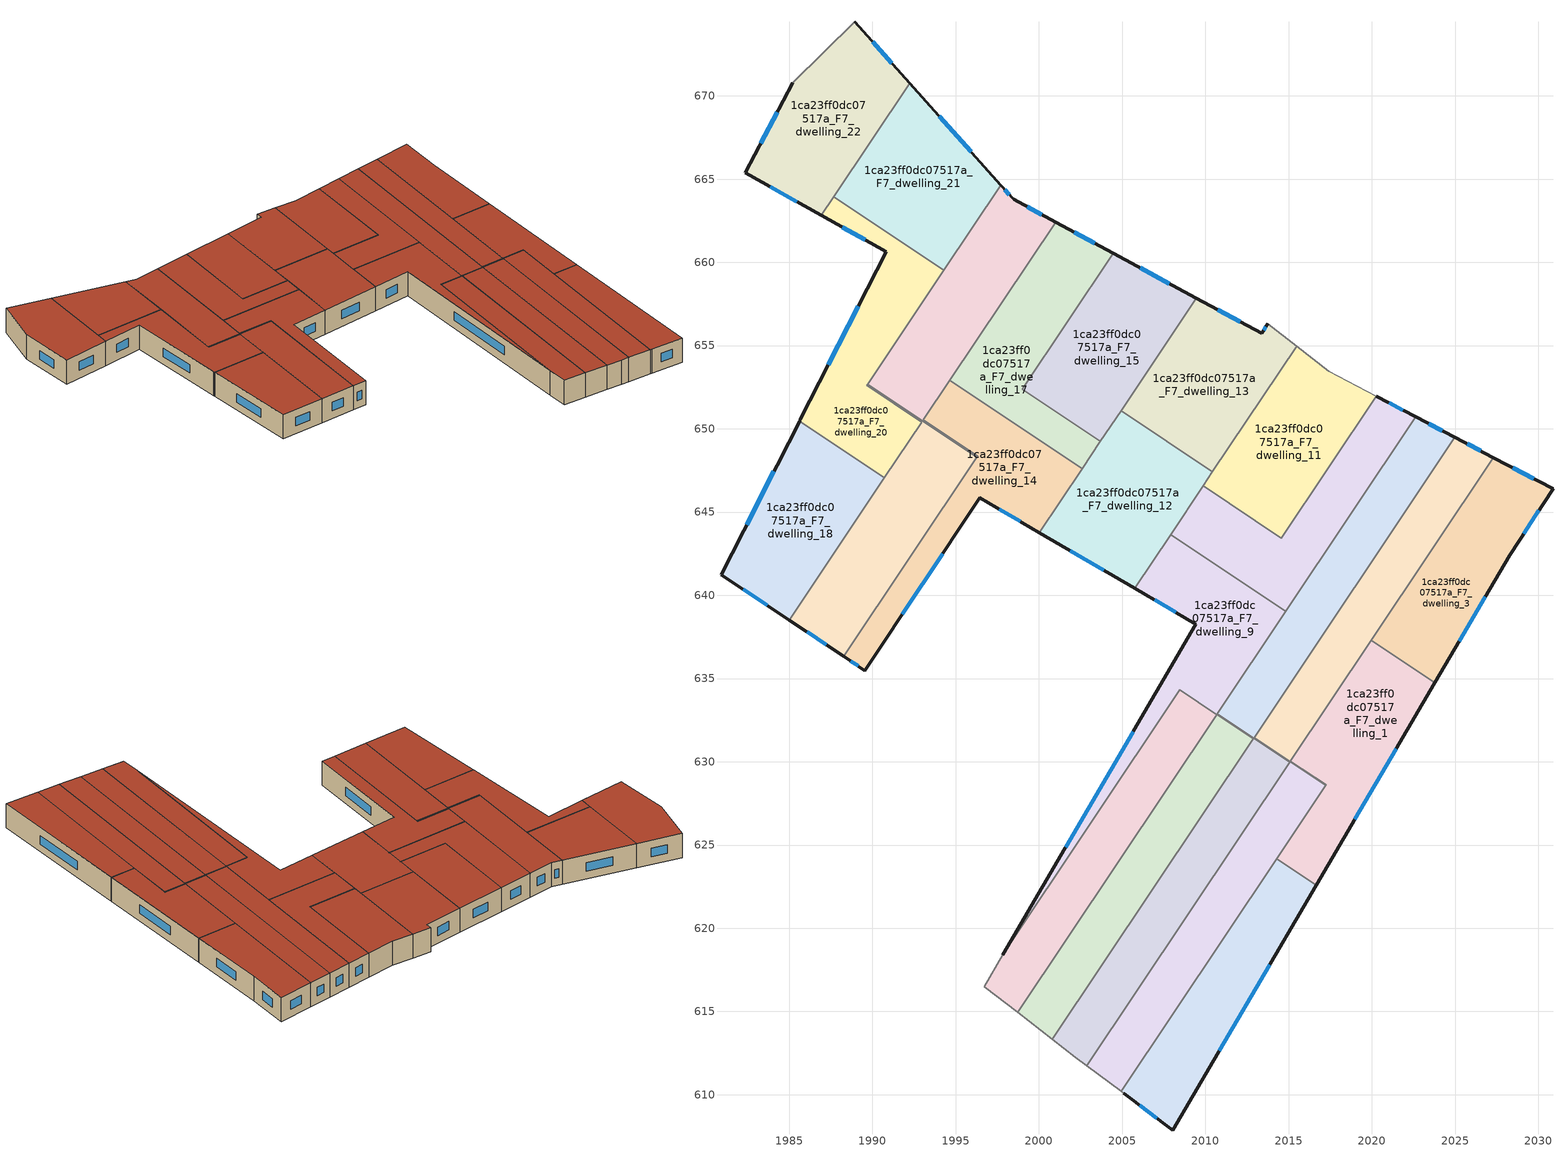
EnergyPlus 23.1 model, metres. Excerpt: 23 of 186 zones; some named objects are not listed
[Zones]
1ca23ff0dc07517a_F7_dwelling_0
 floor to 1ca23ff0dc07517a_F6_dwelling_0 (EU_floor_Construction): 2016.66,622.58 2008.05,607.87 2005.09,610.09 2004.94,610.2 2014.29,624.17 z21
 wall outside (EU_wall_Construction): 2005.09,610.09 2008.05,607.87 2016.66,622.58 z21:24
 wall adiabatic (EU_wall_Construction): 2004.94,610.2 2005.09,610.09 z21:24
 wall to 1ca23ff0dc07517a_F7_dwelling_1 (EU_wall_Construction): 2016.66,622.58 2014.29,624.17 z21:24
 wall to 1ca23ff0dc07517a_F7_dwelling_2 (EU_wall_Construction): 2014.29,624.17 2004.94,610.2 z21:24
 window (EU_Window_Construction): 2010.85,612.65 2013.86,617.79 / 2006.05,609.37 2007.09,608.59 z21.98:23.02
 roof outside (EU_roof_Construction): 2008.05,607.87 2016.66,622.58 2014.29,624.17 2004.94,610.2 2005.09,610.09 z24
1ca23ff0dc07517a_F7_dwelling_1
 floor to 1ca23ff0dc07517a_F6_dwelling_1 (EU_floor_Construction): 2023.79,634.74 2016.66,622.58 2014.29,624.17 2017.25,628.61 2015.11,630.04 2019.96,637.3 z21
 wall outside (EU_wall_Construction): 2016.66,622.58 2023.79,634.74 z21:24
 wall to 1ca23ff0dc07517a_F7_dwelling_5 (EU_wall_Construction): 2019.96,637.3 2015.11,630.04 2017.25,628.61 2017.23,628.58 z21:24
 wall to 1ca23ff0dc07517a_F7_dwelling_3 (EU_wall_Construction): 2023.79,634.74 2019.96,637.3 z21:24
 wall to 1ca23ff0dc07517a_F7_dwelling_2 (EU_wall_Construction): 2017.23,628.58 2014.28,624.17 z21:24
 window (EU_Window_Construction): 2018.98,626.53 2021.47,630.79 z21.98:23.02
 roof outside (EU_roof_Construction): 2016.66,622.58 2023.79,634.74 2019.96,637.3 2015.11,630.04 2017.25,628.61 2014.29,624.17 z24
1ca23ff0dc07517a_F7_dwelling_10
 floor to 1ca23ff0dc07517a_F6_dwelling_10 (EU_floor_Construction): 2022.64,650.72 2014.82,639.03 2007.91,643.65 2009.86,646.57 2014.56,643.42 2020.27,651.96 z21
 wall outside (EU_wall_Construction): 2022.64,650.72 2020.27,651.96 z21:24
 wall to 1ca23ff0dc07517a_F7_dwelling_11 (EU_wall_Construction): 2020.27,651.96 2014.56,643.42 2009.86,646.57 z21:24
 wall to 1ca23ff0dc07517a_F7_dwelling_9 (EU_wall_Construction): 2007.91,643.65 2014.82,639.03 z21:24
 wall to 1ca23ff0dc07517a_F7_dwelling_7 (EU_wall_Construction): 2014.82,639.03 2022.64,650.72 z21:24
 wall to 1ca23ff0dc07517a_F7_dwelling_12 (EU_wall_Construction): 2009.86,646.57 2007.91,643.65 z21:24
 window (EU_Window_Construction): 2021.87,651.12 2021.04,651.56 z21.98:23.02
 roof outside (EU_roof_Construction): 2014.82,639.03 2022.64,650.72 2020.27,651.96 2014.56,643.42 2009.86,646.57 2007.91,643.65 z24
1ca23ff0dc07517a_F7_dwelling_11
 floor to 1ca23ff0dc07517a_F6_dwelling_11 (EU_floor_Construction): 2020.27,651.96 2014.56,643.42 2009.86,646.57 2015.48,654.97 2017.41,653.47 z21
 wall adiabatic (EU_wall_Construction): 2020.27,651.96 2017.41,653.47 2015.48,654.97 z21:24
 wall to 1ca23ff0dc07517a_F7_dwelling_13 (EU_wall_Construction): 2015.48,654.97 2010.43,647.42 z21:24
 wall to 1ca23ff0dc07517a_F7_dwelling_12 (EU_wall_Construction): 2010.43,647.42 2009.86,646.57 z21:24
 roof outside (EU_roof_Construction): 2014.56,643.42 2020.27,651.96 2017.41,653.47 2015.48,654.97 2009.86,646.57 z24
1ca23ff0dc07517a_F7_dwelling_12
 floor to 1ca23ff0dc07517a_F6_dwelling_12 (EU_floor_Construction): 2010.43,647.42 2005.75,640.42 2000.04,643.76 2004.94,651.09 z21
 wall outside (EU_wall_Construction): 2000.04,643.76 2005.75,640.42 z21:24
 wall to 1ca23ff0dc07517a_F7_dwelling_13 (EU_wall_Construction): 2010.43,647.42 2004.94,651.09 z21:24
 wall to 1ca23ff0dc07517a_F7_dwelling_14 (EU_wall_Construction): 2002.6,647.59 2000.04,643.76 z21:24
 wall to 1ca23ff0dc07517a_F7_dwelling_17 (EU_wall_Construction): 2003.7,649.24 2002.6,647.59 z21:24
 wall to 1ca23ff0dc07517a_F7_dwelling_9 (EU_wall_Construction): 2005.75,640.42 2007.91,643.65 z21:24
 wall to 1ca23ff0dc07517a_F7_dwelling_15 (EU_wall_Construction): 2004.94,651.09 2003.7,649.24 z21:24
 window (EU_Window_Construction): 2001.9,642.68 2003.89,641.51 z21.98:23.02
 roof outside (EU_roof_Construction): 2005.75,640.42 2010.43,647.42 2004.94,651.09 2000.04,643.76 z24
1ca23ff0dc07517a_F7_dwelling_13
 floor to 1ca23ff0dc07517a_F6_dwelling_13 (EU_floor_Construction): 2013.74,656.32 2015.48,654.97 2010.43,647.42 2004.94,651.09 2009.46,657.85 2013.38,655.74 z21
 wall outside (EU_wall_Construction): 2013.74,656.32 2013.38,655.74 2009.46,657.85 z21:24
 wall adiabatic (EU_wall_Construction): 2015.48,654.97 2013.74,656.32 z21:24
 wall to 1ca23ff0dc07517a_F7_dwelling_15 (EU_wall_Construction): 2009.46,657.85 2004.94,651.09 z21:24
 window (EU_Window_Construction): 2012.1,656.42 2010.73,657.16 / 2013.62,656.13 2013.5,655.93 z21.98:23.02
 roof outside (EU_roof_Construction): 2010.43,647.42 2015.48,654.97 2013.74,656.32 2013.38,655.74 2009.46,657.85 2004.94,651.09 z24
1ca23ff0dc07517a_F7_dwelling_14
 floor to 1ca23ff0dc07517a_F6_dwelling_14 (EU_floor_Construction): 2002.6,647.59 2000.04,643.76 1996.45,645.86 1989.56,635.48 1988.28,636.33 1996.32,648.36 1993.06,650.54 1994.64,652.91 z21
 wall outside (EU_wall_Construction): 1988.28,636.33 1989.56,635.48 1996.45,645.86 2000.04,643.76 z21:24
 wall to 1ca23ff0dc07517a_F7_dwelling_19 (EU_wall_Construction): 1994.64,652.91 1993.06,650.54 1996.32,648.36 1996.28,648.29 z21:24
 wall to 1ca23ff0dc07517a_F7_dwelling_17 (EU_wall_Construction): 2002.6,647.59 1994.64,652.91 z21:24
 wall to 1ca23ff0dc07517a_F7_dwelling_16 (EU_wall_Construction): 1996.28,648.29 1988.28,636.33 z21:24
 window (EU_Window_Construction): 1991.8,638.85 1994.21,642.48 / 1988.7,636.05 1989.14,635.75 / 1997.62,645.18 1998.87,644.44 z21.98:23.02
 roof outside (EU_roof_Construction): 2000.04,643.76 2002.6,647.59 1994.64,652.91 1993.06,650.54 1996.32,648.36 1988.28,636.33 1989.56,635.48 1996.45,645.86 z24
1ca23ff0dc07517a_F7_dwelling_15
 floor to 1ca23ff0dc07517a_F6_dwelling_15 (EU_floor_Construction): 2009.46,657.85 2003.7,649.24 1999.01,652.37 2004.47,660.54 z21
 wall outside (EU_wall_Construction): 2009.46,657.85 2004.47,660.54 z21:24
 wall to 1ca23ff0dc07517a_F7_dwelling_17 (EU_wall_Construction): 2004.47,660.54 1999.01,652.37 2003.7,649.24 z21:24
 window (EU_Window_Construction): 2007.84,658.73 2006.1,659.67 z21.98:23.02
 roof outside (EU_roof_Construction): 2003.7,649.24 2009.46,657.85 2004.47,660.54 1999.01,652.37 z24
1ca23ff0dc07517a_F7_dwelling_16
 floor to 1ca23ff0dc07517a_F6_dwelling_16 (EU_floor_Construction): 1992.97,650.41 1989.66,652.62 1989.71,652.68 1996.28,648.29 1988.28,636.33 1985.01,638.51 z21
 wall outside (EU_wall_Construction): 1985.01,638.51 1988.28,636.33 z21:24
 wall to 1ca23ff0dc07517a_F7_dwelling_20 (EU_wall_Construction): 1989.71,652.68 1989.66,652.62 1992.97,650.41 1990.72,647.05 z21:24
 wall to 1ca23ff0dc07517a_F7_dwelling_19 (EU_wall_Construction): 1996.28,648.29 1989.71,652.68 z21:24
 wall to 1ca23ff0dc07517a_F7_dwelling_18 (EU_wall_Construction): 1990.72,647.05 1985.01,638.51 z21:24
 window (EU_Window_Construction): 1986.07,637.8 1987.22,637.04 z21.98:23.02
 roof outside (EU_roof_Construction): 1988.28,636.33 1996.28,648.29 1989.71,652.68 1989.66,652.62 1992.97,650.41 1985.01,638.51 z24
1ca23ff0dc07517a_F7_dwelling_17
 floor to 1ca23ff0dc07517a_F6_dwelling_17 (EU_floor_Construction): 2004.47,660.54 1999.01,652.37 2003.7,649.24 2002.6,647.59 1994.64,652.91 2001,662.42 z21
 wall outside (EU_wall_Construction): 2004.47,660.54 2001,662.42 z21:24
 wall to 1ca23ff0dc07517a_F7_dwelling_19 (EU_wall_Construction): 2001,662.42 1994.64,652.91 z21:24
 window (EU_Window_Construction): 2003.34,661.15 2002.13,661.81 z21.98:23.02
 roof outside (EU_roof_Construction): 2003.7,649.24 1999.01,652.37 2004.47,660.54 2001,662.42 1994.64,652.91 2002.6,647.59 z24
1ca23ff0dc07517a_F7_dwelling_18
 floor to 1ca23ff0dc07517a_F6_dwelling_18 (EU_floor_Construction): 1990.72,647.05 1985.01,638.51 1980.91,641.24 1985.62,650.46 z21
 wall outside (EU_wall_Construction): 1985.62,650.46 1980.91,641.24 1985.01,638.51 z21:24
 wall to 1ca23ff0dc07517a_F7_dwelling_20 (EU_wall_Construction): 1990.72,647.05 1985.62,650.46 z21:24
 window (EU_Window_Construction): 1984.09,647.46 1982.44,644.24 / 1982.24,640.35 1983.67,639.39 z21.98:23.02
 roof outside (EU_roof_Construction): 1985.01,638.51 1990.72,647.05 1985.62,650.46 1980.91,641.24 z24
1ca23ff0dc07517a_F7_dwelling_19
 floor to 1ca23ff0dc07517a_F6_dwelling_19 (EU_floor_Construction): 2001,662.42 1993.06,650.54 1996.32,648.36 1996.28,648.29 1989.71,652.68 1997.71,664.64 1998.48,663.78 z21
 wall outside (EU_wall_Construction): 2001,662.42 1998.48,663.78 1997.71,664.64 z21:24
 wall to 1ca23ff0dc07517a_F7_dwelling_20 (EU_wall_Construction): 1994.29,659.53 1989.71,652.68 z21:24
 wall to 1ca23ff0dc07517a_F7_dwelling_21 (EU_wall_Construction): 1997.71,664.64 1994.29,659.53 z21:24
 window (EU_Window_Construction): 1998.23,664.06 1997.96,664.36 / 2000.18,662.86 1999.3,663.34 z21.98:23.02
 roof outside (EU_roof_Construction): 1996.32,648.36 1993.06,650.54 2001,662.42 1998.48,663.78 1997.71,664.64 1989.71,652.68 1996.28,648.29 z24
1ca23ff0dc07517a_F7_dwelling_2
 floor to 1ca23ff0dc07517a_F6_dwelling_2 (EU_floor_Construction): 2015.07,629.99 2012.91,631.43 2012.93,631.46 2017.23,628.58 2004.94,610.2 2002.87,611.75 z21
 wall to 1ca23ff0dc07517a_F7_dwelling_7 (EU_wall_Construction): 2012.93,631.46 2012.91,631.43 2015.07,629.99 2015.06,629.97 z21:24
 wall to 1ca23ff0dc07517a_F7_dwelling_5 (EU_wall_Construction): 2017.23,628.58 2012.93,631.46 z21:24
 wall adiabatic (EU_wall_Construction): 2002.87,611.75 2004.94,610.2 z21:24
 wall to 1ca23ff0dc07517a_F7_dwelling_4 (EU_wall_Construction): 2015.06,629.97 2002.87,611.75 z21:24
 roof outside (EU_roof_Construction): 2004.94,610.2 2017.23,628.58 2012.93,631.46 2012.91,631.43 2015.07,629.99 2002.87,611.75 z24
1ca23ff0dc07517a_F7_dwelling_20
 floor to 1ca23ff0dc07517a_F6_dwelling_20 (EU_floor_Construction): 1994.29,659.53 1989.66,652.62 1992.97,650.41 1990.72,647.05 1985.62,650.46 1985.67,650.57 1990.82,660.64 1986.94,662.82 1987.69,663.95 z21
 wall outside (EU_wall_Construction): 1986.94,662.82 1990.82,660.64 1985.67,650.57 1985.62,650.46 z21:24
 wall to 1ca23ff0dc07517a_F7_dwelling_21 (EU_wall_Construction): 1994.29,659.53 1987.69,663.95 z21:24
 wall to 1ca23ff0dc07517a_F7_dwelling_22 (EU_wall_Construction): 1987.69,663.95 1986.94,662.82 z21:24
 window (EU_Window_Construction): 1989.15,657.36 1987.35,653.84 / 1988.2,662.11 1989.56,661.35 z21.98:23.02
 roof outside (EU_roof_Construction): 1990.72,647.05 1992.97,650.41 1989.66,652.62 1994.29,659.53 1987.69,663.95 1986.94,662.82 1990.82,660.64 1985.67,650.57 1985.62,650.46 z24
1ca23ff0dc07517a_F7_dwelling_21
 floor to 1ca23ff0dc07517a_F6_dwelling_21 (EU_floor_Construction): 1992.24,670.75 1997.71,664.64 1994.29,659.53 1987.69,663.95 z21
 wall outside (EU_wall_Construction): 1997.71,664.64 1992.24,670.75 z21:24
 wall to 1ca23ff0dc07517a_F7_dwelling_22 (EU_wall_Construction): 1992.24,670.75 1987.69,663.95 z21:24
 window (EU_Window_Construction): 1995.93,666.63 1994.02,668.77 z21.98:23.02
 roof outside (EU_roof_Construction): 1994.29,659.53 1997.71,664.64 1992.24,670.75 1987.69,663.95 z24
1ca23ff0dc07517a_F7_dwelling_22
 floor to 1ca23ff0dc07517a_F6_dwelling_22 (EU_floor_Construction): 1988.94,674.45 1992.24,670.75 1986.94,662.82 1982.36,665.39 1985.21,670.79 z21
 wall outside (EU_wall_Construction): 1992.24,670.75 1988.94,674.45 / 1985.21,670.79 1982.36,665.39 1986.94,662.82 z21:24
 wall adiabatic (EU_wall_Construction): 1988.94,674.45 1985.21,670.79 z21:24
 window (EU_Window_Construction): 1991.17,671.96 1990.01,673.25 / 1983.85,664.55 1985.45,663.66 / 1984.29,669.03 1983.29,667.14 z21.98:23.02
 roof outside (EU_roof_Construction): 1986.94,662.82 1992.24,670.75 1988.94,674.45 1985.21,670.79 1982.36,665.39 z24
1ca23ff0dc07517a_F7_dwelling_3
 floor to 1ca23ff0dc07517a_F6_dwelling_3 (EU_floor_Construction): 2030.88,646.4 2028.28,642.41 2023.79,634.74 2019.96,637.3 2027.3,648.28 z21
 wall outside (EU_wall_Construction): 2023.79,634.74 2028.28,642.41 2030.88,646.4 2027.3,648.28 z21:24
 wall to 1ca23ff0dc07517a_F7_dwelling_5 (EU_wall_Construction): 2027.3,648.28 2019.96,637.3 z21:24
 window (EU_Window_Construction): 2029.13,643.7 2030.04,645.1 / 2025.25,637.23 2026.82,639.91 / 2029.72,647.01 2028.47,647.66 z21.98:23.02
 roof outside (EU_roof_Construction): 2023.79,634.74 2028.28,642.41 2030.88,646.4 2027.3,648.28 2019.96,637.3 z24
1ca23ff0dc07517a_F7_dwelling_4
 floor to 1ca23ff0dc07517a_F6_dwelling_4 (EU_floor_Construction): 2012.88,631.39 2010.69,632.85 2010.71,632.87 2015.06,629.96 2002.87,611.75 2002.19,612.26 2000.8,613.33 z21
 wall adiabatic (EU_wall_Construction): 2000.8,613.33 2002.19,612.26 2002.87,611.75 z21:24
 wall to 1ca23ff0dc07517a_F7_dwelling_6 (EU_wall_Construction): 2010.69,632.85 2012.88,631.39 2000.8,613.33 z21:24
 wall to 1ca23ff0dc07517a_F7_dwelling_7 (EU_wall_Construction): 2015.06,629.96 2010.71,632.87 z21:24
 wall to 1ca23ff0dc07517a_F7_dwelling_9 (EU_wall_Construction): 2010.71,632.87 2010.69,632.85 z21:24
 roof outside (EU_roof_Construction): 2002.87,611.75 2015.06,629.96 2010.71,632.87 2010.69,632.85 2012.88,631.39 2000.8,613.33 2002.19,612.26 z24
1ca23ff0dc07517a_F7_dwelling_5
 floor to 1ca23ff0dc07517a_F6_dwelling_5 (EU_floor_Construction): 2027.3,648.28 2015.11,630.04 2017.25,628.61 2017.23,628.58 2012.93,631.46 2024.99,649.49 z21
 wall outside (EU_wall_Construction): 2027.3,648.28 2024.99,649.49 z21:24
 wall to 1ca23ff0dc07517a_F7_dwelling_7 (EU_wall_Construction): 2024.99,649.49 2012.93,631.46 z21:24
 window (EU_Window_Construction): 2026.55,648.67 2025.74,649.09 z21.98:23.02
 roof outside (EU_roof_Construction): 2017.25,628.61 2015.11,630.04 2027.3,648.28 2024.99,649.49 2012.93,631.46 2017.23,628.58 z24
1ca23ff0dc07517a_F7_dwelling_6
 floor to 1ca23ff0dc07517a_F6_dwelling_6 (EU_floor_Construction): 2012.88,631.39 2000.8,613.33 1998.72,614.95 2010.69,632.85 z21
 wall adiabatic (EU_wall_Construction): 1998.72,614.95 2000.8,613.33 z21:24
 wall to 1ca23ff0dc07517a_F7_dwelling_8 (EU_wall_Construction): 2010.68,632.83 1998.72,614.95 z21:24
 wall to 1ca23ff0dc07517a_F7_dwelling_9 (EU_wall_Construction): 2010.69,632.85 2010.68,632.83 z21:24
 roof outside (EU_roof_Construction): 2000.8,613.33 2012.88,631.39 2010.69,632.85 1998.72,614.95 z24
1ca23ff0dc07517a_F7_dwelling_7
 floor to 1ca23ff0dc07517a_F6_dwelling_7 (EU_floor_Construction): 2024.99,649.49 2012.91,631.43 2015.07,629.99 2015.06,629.96 2010.71,632.87 2022.64,650.72 z21
 wall outside (EU_wall_Construction): 2024.99,649.49 2022.64,650.72 z21:24
 wall to 1ca23ff0dc07517a_F7_dwelling_9 (EU_wall_Construction): 2014.82,639.03 2010.71,632.87 z21:24
 window (EU_Window_Construction): 2024.22,649.89 2023.41,650.32 z21.98:23.02
 roof outside (EU_roof_Construction): 2015.07,629.99 2012.91,631.43 2024.99,649.49 2022.64,650.72 2010.71,632.87 2015.06,629.96 z24
1ca23ff0dc07517a_F7_dwelling_8
 floor to 1ca23ff0dc07517a_F6_dwelling_8 (EU_floor_Construction): 2010.68,632.83 1998.72,614.95 1996.71,616.5 1997.83,618.4 2008.47,634.32 z21
 wall adiabatic (EU_wall_Construction): 1997.83,618.4 1996.71,616.5 1998.72,614.95 z21:24
 wall to 1ca23ff0dc07517a_F7_dwelling_9 (EU_wall_Construction): 2010.68,632.83 2008.47,634.32 1997.83,618.4 z21:24
 roof outside (EU_roof_Construction): 1998.72,614.95 2010.68,632.83 2008.47,634.32 1997.83,618.4 1996.71,616.5 z24
1ca23ff0dc07517a_F7_dwelling_9
 floor to 1ca23ff0dc07517a_F6_dwelling_9 (EU_floor_Construction): 2014.82,639.03 2010.68,632.83 2008.47,634.32 1997.83,618.4 2009.44,638.27 2005.75,640.42 2007.91,643.65 z21
 wall outside (EU_wall_Construction): 2005.75,640.42 2009.44,638.27 1997.83,618.4 z21:24
 window (EU_Window_Construction): 2005.66,631.81 2001.6,624.86 / 2006.95,639.72 2008.24,638.97 z21.98:23.02
 roof outside (EU_roof_Construction): 2010.68,632.83 2014.82,639.03 2007.91,643.65 2005.75,640.42 2009.44,638.27 1997.83,618.4 2008.47,634.32 z24
[Building]
EU S2 Campaign: North Axis=0; Terrain=City; Solar Distribution=FullExterior
[Site:Location]
Bologna: Latitude=44.5; Longitude=11.25; Time Zone=1; Elevation=37
[SizingPeriod:WeatherFileDays]
AnnualSizingPeriod: Begin Month=1; Begin Day of Month=1; End Month=12; End Day of Month=31; Day of Week for Start Day=Monday; Use Weather File Daylight Saving Period=No; Use Weather File Rain and Snow Indicators=No
[MATERIAL]
EU_InternalMass_Material: Roughness=MediumRough; Thickness=0.1; Conductivity=1; Density=1800; Specific Heat=900; Thermal Absorptance=0.9; Solar Absorptance=0.7; Visible Absorptance=0.7
[MATERIAL:NOMASS] Roughness=MediumRough; Thermal Absorptance=0.9; Solar Absorptance=0.7; Visible Absorptance=0.7
Name | Thermal Resistance
EU_wall_NoMass | 0.905828
EU_roof_NoMass | 0.37593
EU_floor_NoMass | 0.67114
[WINDOWMATERIAL:SIMPLEGLAZINGSYSTEM]
EU_Window_SimpleGlazing: UFactor=4.52486; Solar Heat Gain Coefficient=0.85; Visible Transmittance=0.85
[CONSTRUCTION]
EU_wall_Construction: EU_wall_NoMass
EU_roof_Construction: EU_roof_NoMass
EU_floor_Construction: EU_floor_NoMass
EU_Window_Construction: EU_Window_SimpleGlazing
EU_InternalMass_Construction: EU_InternalMass_Material
[ZONE] Type=1; Multiplier=1; Ceiling Height=autocalculate; Floor Area=autocalculate; Part of Total Floor Area=Yes
Name | Volume
1ca23ff0dc07517a_F7_dwelling_0 | 170.711
1ca23ff0dc07517a_F7_dwelling_1 | 170.751
1ca23ff0dc07517a_F7_dwelling_10 | 170.74
1ca23ff0dc07517a_F7_dwelling_11 | 170.736
1ca23ff0dc07517a_F7_dwelling_12 | 170.738
1ca23ff0dc07517a_F7_dwelling_13 | 170.731
1ca23ff0dc07517a_F7_dwelling_14; 1ca23ff0dc07517a_F7_dwelling_4 | 170.739
1ca23ff0dc07517a_F7_dwelling_15; 1ca23ff0dc07517a_F7_dwelling_17 | 170.725
1ca23ff0dc07517a_F7_dwelling_16 | 170.727
1ca23ff0dc07517a_F7_dwelling_18 | 170.722
1ca23ff0dc07517a_F7_dwelling_19 | 170.73
1ca23ff0dc07517a_F7_dwelling_2 | 170.746
1ca23ff0dc07517a_F7_dwelling_20 | 170.728
1ca23ff0dc07517a_F7_dwelling_21 | 170.745
1ca23ff0dc07517a_F7_dwelling_22 | 170.733
1ca23ff0dc07517a_F7_dwelling_3 | 170.75
1ca23ff0dc07517a_F7_dwelling_5 | 170.724
1ca23ff0dc07517a_F7_dwelling_6 | 170.71
1ca23ff0dc07517a_F7_dwelling_7 | 170.704
1ca23ff0dc07517a_F7_dwelling_8 | 170.747
1ca23ff0dc07517a_F7_dwelling_9 | 170.758
[INTERNALMASS] Construction=EU_InternalMass_Construction
Name | Zone or ZoneList | Surface Area
1ca23ff0dc07517a_F7_dwelling_0_EU_InternalMass | 1ca23ff0dc07517a_F7_dwelling_0 | 56.9029
1ca23ff0dc07517a_F7_dwelling_1_EU_InternalMass | 1ca23ff0dc07517a_F7_dwelling_1 | 56.9168
1ca23ff0dc07517a_F7_dwelling_2_EU_InternalMass | 1ca23ff0dc07517a_F7_dwelling_2 | 56.9149
1ca23ff0dc07517a_F7_dwelling_3_EU_InternalMass | 1ca23ff0dc07517a_F7_dwelling_3 | 56.9162
1ca23ff0dc07517a_F7_dwelling_4_EU_InternalMass | 1ca23ff0dc07517a_F7_dwelling_4 | 56.9127
1ca23ff0dc07517a_F7_dwelling_5_EU_InternalMass | 1ca23ff0dc07517a_F7_dwelling_5 | 56.9082
1ca23ff0dc07517a_F7_dwelling_6_EU_InternalMass | 1ca23ff0dc07517a_F7_dwelling_6 | 56.9037
1ca23ff0dc07517a_F7_dwelling_7_EU_InternalMass | 1ca23ff0dc07517a_F7_dwelling_7 | 56.9021
1ca23ff0dc07517a_F7_dwelling_8_EU_InternalMass | 1ca23ff0dc07517a_F7_dwelling_8 | 56.9167
1ca23ff0dc07517a_F7_dwelling_9_EU_InternalMass | 1ca23ff0dc07517a_F7_dwelling_9 | 56.9181
1ca23ff0dc07517a_F7_dwelling_10_EU_InternalMass | 1ca23ff0dc07517a_F7_dwelling_10 | 56.9136
1ca23ff0dc07517a_F7_dwelling_11_EU_InternalMass | 1ca23ff0dc07517a_F7_dwelling_11 | 56.9126
1ca23ff0dc07517a_F7_dwelling_12_EU_InternalMass | 1ca23ff0dc07517a_F7_dwelling_12 | 56.9109
1ca23ff0dc07517a_F7_dwelling_13_EU_InternalMass | 1ca23ff0dc07517a_F7_dwelling_13 | 56.91
1ca23ff0dc07517a_F7_dwelling_14_EU_InternalMass | 1ca23ff0dc07517a_F7_dwelling_14 | 56.9136
1ca23ff0dc07517a_F7_dwelling_15_EU_InternalMass | 1ca23ff0dc07517a_F7_dwelling_15 | 56.9107
1ca23ff0dc07517a_F7_dwelling_16_EU_InternalMass | 1ca23ff0dc07517a_F7_dwelling_16 | 56.9086
1ca23ff0dc07517a_F7_dwelling_17_EU_InternalMass | 1ca23ff0dc07517a_F7_dwelling_17 | 56.9085
1ca23ff0dc07517a_F7_dwelling_18_EU_InternalMass | 1ca23ff0dc07517a_F7_dwelling_18 | 56.907
1ca23ff0dc07517a_F7_dwelling_19_EU_InternalMass | 1ca23ff0dc07517a_F7_dwelling_19 | 56.911
1ca23ff0dc07517a_F7_dwelling_20_EU_InternalMass | 1ca23ff0dc07517a_F7_dwelling_20 | 56.91
1ca23ff0dc07517a_F7_dwelling_21_EU_InternalMass | 1ca23ff0dc07517a_F7_dwelling_21 | 56.9156
1ca23ff0dc07517a_F7_dwelling_22_EU_InternalMass | 1ca23ff0dc07517a_F7_dwelling_22 | 56.9108
[OTHEREQUIPMENT] Fuel Type=Electricity; Design Level Calculation Method=Watts/Area; Power per Zone Floor Area=1; Fraction Latent=0; Fraction Radiant=0; Fraction Lost=0; Carbon Dioxide Generation Rate=0; EndUse Subcategory=EU_Step8_InternalGains
Name | Zone or ZoneList or Space or SpaceList | Schedule
EU_Step8_InternalGain_1ca23ff0dc07517a_F7_dwelling_0_f000 | 1ca23ff0dc07517a_F7_dwelling_0 | EU_Step8_GainSchedule_1ca23ff0dc07517a_F7_dwelling_0_f000
EU_Step8_InternalGain_1ca23ff0dc07517a_F7_dwelling_1_f000 | 1ca23ff0dc07517a_F7_dwelling_1 | EU_Step8_GainSchedule_1ca23ff0dc07517a_F7_dwelling_1_f000
EU_Step8_InternalGain_1ca23ff0dc07517a_F7_dwelling_2_f000 | 1ca23ff0dc07517a_F7_dwelling_2 | EU_Step8_GainSchedule_1ca23ff0dc07517a_F7_dwelling_2_f000
EU_Step8_InternalGain_1ca23ff0dc07517a_F7_dwelling_3_f000 | 1ca23ff0dc07517a_F7_dwelling_3 | EU_Step8_GainSchedule_1ca23ff0dc07517a_F7_dwelling_3_f000
EU_Step8_InternalGain_1ca23ff0dc07517a_F7_dwelling_4_f000 | 1ca23ff0dc07517a_F7_dwelling_4 | EU_Step8_GainSchedule_1ca23ff0dc07517a_F7_dwelling_4_f000
EU_Step8_InternalGain_1ca23ff0dc07517a_F7_dwelling_5_f000 | 1ca23ff0dc07517a_F7_dwelling_5 | EU_Step8_GainSchedule_1ca23ff0dc07517a_F7_dwelling_5_f000
EU_Step8_InternalGain_1ca23ff0dc07517a_F7_dwelling_6_f000 | 1ca23ff0dc07517a_F7_dwelling_6 | EU_Step8_GainSchedule_1ca23ff0dc07517a_F7_dwelling_6_f000
EU_Step8_InternalGain_1ca23ff0dc07517a_F7_dwelling_7_f000 | 1ca23ff0dc07517a_F7_dwelling_7 | EU_Step8_GainSchedule_1ca23ff0dc07517a_F7_dwelling_7_f000
EU_Step8_InternalGain_1ca23ff0dc07517a_F7_dwelling_8_f000 | 1ca23ff0dc07517a_F7_dwelling_8 | EU_Step8_GainSchedule_1ca23ff0dc07517a_F7_dwelling_8_f000
EU_Step8_InternalGain_1ca23ff0dc07517a_F7_dwelling_9_f000 | 1ca23ff0dc07517a_F7_dwelling_9 | EU_Step8_GainSchedule_1ca23ff0dc07517a_F7_dwelling_9_f000
EU_Step8_InternalGain_1ca23ff0dc07517a_F7_dwelling_10_f000 | 1ca23ff0dc07517a_F7_dwelling_10 | EU_Step8_GainSchedule_1ca23ff0dc07517a_F7_dwelling_10_f000
EU_Step8_InternalGain_1ca23ff0dc07517a_F7_dwelling_11_f000 | 1ca23ff0dc07517a_F7_dwelling_11 | EU_Step8_GainSchedule_1ca23ff0dc07517a_F7_dwelling_11_f000
EU_Step8_InternalGain_1ca23ff0dc07517a_F7_dwelling_12_f000 | 1ca23ff0dc07517a_F7_dwelling_12 | EU_Step8_GainSchedule_1ca23ff0dc07517a_F7_dwelling_12_f000
EU_Step8_InternalGain_1ca23ff0dc07517a_F7_dwelling_13_f000 | 1ca23ff0dc07517a_F7_dwelling_13 | EU_Step8_GainSchedule_1ca23ff0dc07517a_F7_dwelling_13_f000
EU_Step8_InternalGain_1ca23ff0dc07517a_F7_dwelling_14_f000 | 1ca23ff0dc07517a_F7_dwelling_14 | EU_Step8_GainSchedule_1ca23ff0dc07517a_F7_dwelling_14_f000
EU_Step8_InternalGain_1ca23ff0dc07517a_F7_dwelling_15_f000 | 1ca23ff0dc07517a_F7_dwelling_15 | EU_Step8_GainSchedule_1ca23ff0dc07517a_F7_dwelling_15_f000
EU_Step8_InternalGain_1ca23ff0dc07517a_F7_dwelling_16_f000 | 1ca23ff0dc07517a_F7_dwelling_16 | EU_Step8_GainSchedule_1ca23ff0dc07517a_F7_dwelling_16_f000
EU_Step8_InternalGain_1ca23ff0dc07517a_F7_dwelling_17_f000 | 1ca23ff0dc07517a_F7_dwelling_17 | EU_Step8_GainSchedule_1ca23ff0dc07517a_F7_dwelling_17_f000
EU_Step8_InternalGain_1ca23ff0dc07517a_F7_dwelling_18_f000 | 1ca23ff0dc07517a_F7_dwelling_18 | EU_Step8_GainSchedule_1ca23ff0dc07517a_F7_dwelling_18_f000
EU_Step8_InternalGain_1ca23ff0dc07517a_F7_dwelling_19_f000 | 1ca23ff0dc07517a_F7_dwelling_19 | EU_Step8_GainSchedule_1ca23ff0dc07517a_F7_dwelling_19_f000
EU_Step8_InternalGain_1ca23ff0dc07517a_F7_dwelling_20_f000 | 1ca23ff0dc07517a_F7_dwelling_20 | EU_Step8_GainSchedule_1ca23ff0dc07517a_F7_dwelling_20_f000
EU_Step8_InternalGain_1ca23ff0dc07517a_F7_dwelling_21_f000 | 1ca23ff0dc07517a_F7_dwelling_21 | EU_Step8_GainSchedule_1ca23ff0dc07517a_F7_dwelling_21_f000
EU_Step8_InternalGain_1ca23ff0dc07517a_F7_dwelling_22_f000 | 1ca23ff0dc07517a_F7_dwelling_22 | EU_Step8_GainSchedule_1ca23ff0dc07517a_F7_dwelling_22_f000
[ZONEVENTILATION:DESIGNFLOWRATE] Schedule=EU_AlwaysOn; Design Flow Rate Calculation Method=AirChanges/Hour; Air Changes per Hour=0.73129; Ventilation Type=Natural; Fan Pressure Rise=0; Fan Total Efficiency=1; Constant Term Coefficient=1; Temperature Term Coefficient=0; Velocity Term Coefficient=0; Velocity Squared Term Coefficient=0; Minimum Indoor Temperature=-100; Maximum Indoor Temperature=100; Delta Temperature=-100; Minimum Outdoor Temperature=-100; Maximum Outdoor Temperature=100; Maximum Wind Speed=40
Name | Zone or ZoneList or Space or SpaceList
EU_ConstantAir_1ca23ff0dc07517a_F7_dwelling_0 | 1ca23ff0dc07517a_F7_dwelling_0
EU_ConstantAir_1ca23ff0dc07517a_F7_dwelling_1 | 1ca23ff0dc07517a_F7_dwelling_1
EU_ConstantAir_1ca23ff0dc07517a_F7_dwelling_2 | 1ca23ff0dc07517a_F7_dwelling_2
EU_ConstantAir_1ca23ff0dc07517a_F7_dwelling_3 | 1ca23ff0dc07517a_F7_dwelling_3
EU_ConstantAir_1ca23ff0dc07517a_F7_dwelling_4 | 1ca23ff0dc07517a_F7_dwelling_4
EU_ConstantAir_1ca23ff0dc07517a_F7_dwelling_5 | 1ca23ff0dc07517a_F7_dwelling_5
EU_ConstantAir_1ca23ff0dc07517a_F7_dwelling_6 | 1ca23ff0dc07517a_F7_dwelling_6
EU_ConstantAir_1ca23ff0dc07517a_F7_dwelling_7 | 1ca23ff0dc07517a_F7_dwelling_7
EU_ConstantAir_1ca23ff0dc07517a_F7_dwelling_8 | 1ca23ff0dc07517a_F7_dwelling_8
EU_ConstantAir_1ca23ff0dc07517a_F7_dwelling_9 | 1ca23ff0dc07517a_F7_dwelling_9
EU_ConstantAir_1ca23ff0dc07517a_F7_dwelling_10 | 1ca23ff0dc07517a_F7_dwelling_10
EU_ConstantAir_1ca23ff0dc07517a_F7_dwelling_11 | 1ca23ff0dc07517a_F7_dwelling_11
EU_ConstantAir_1ca23ff0dc07517a_F7_dwelling_12 | 1ca23ff0dc07517a_F7_dwelling_12
EU_ConstantAir_1ca23ff0dc07517a_F7_dwelling_13 | 1ca23ff0dc07517a_F7_dwelling_13
EU_ConstantAir_1ca23ff0dc07517a_F7_dwelling_14 | 1ca23ff0dc07517a_F7_dwelling_14
EU_ConstantAir_1ca23ff0dc07517a_F7_dwelling_15 | 1ca23ff0dc07517a_F7_dwelling_15
EU_ConstantAir_1ca23ff0dc07517a_F7_dwelling_16 | 1ca23ff0dc07517a_F7_dwelling_16
EU_ConstantAir_1ca23ff0dc07517a_F7_dwelling_17 | 1ca23ff0dc07517a_F7_dwelling_17
EU_ConstantAir_1ca23ff0dc07517a_F7_dwelling_18 | 1ca23ff0dc07517a_F7_dwelling_18
EU_ConstantAir_1ca23ff0dc07517a_F7_dwelling_19 | 1ca23ff0dc07517a_F7_dwelling_19
EU_ConstantAir_1ca23ff0dc07517a_F7_dwelling_20 | 1ca23ff0dc07517a_F7_dwelling_20
EU_ConstantAir_1ca23ff0dc07517a_F7_dwelling_21 | 1ca23ff0dc07517a_F7_dwelling_21
EU_ConstantAir_1ca23ff0dc07517a_F7_dwelling_22 | 1ca23ff0dc07517a_F7_dwelling_22
[HVACTEMPLATE:ZONE:IDEALLOADSAIRSYSTEM] System Availability Schedule=EU_AlwaysOn; Maximum Heating Supply Air Temperature=50; Minimum Cooling Supply Air Temperature=13; Maximum Heating Supply Air Humidity Ratio=0.0156; Minimum Cooling Supply Air Humidity Ratio=0.0077; Heating Limit=NoLimit; Cooling Limit=NoLimit; Heating Availability Schedule=EU_AlwaysOn; Cooling Availability Schedule=EU_CoolingOff; Dehumidification Control Type=ConstantSensibleHeatRatio; Cooling Sensible Heat Ratio=0.7; Dehumidification Setpoint=60; Humidification Control Type=None; Humidification Setpoint=30; Outdoor Air Method=None; Outdoor Air Flow Rate per Person=0.00944; Outdoor Air Flow Rate per Zone Floor Area=0; Outdoor Air Flow Rate per Zone=0; Demand Controlled Ventilation Type=None; Outdoor Air Economizer Type=NoEconomizer; Heat Recovery Type=None; Sensible Heat Recovery Effectiveness=0.7; Latent Heat Recovery Effectiveness=0.65
Name | Template Thermostat
1ca23ff0dc07517a_F7_dwelling_0 | EU_HeatOnly_1ca23ff0dc07517a_F7_dwelling_0
1ca23ff0dc07517a_F7_dwelling_1 | EU_HeatOnly_1ca23ff0dc07517a_F7_dwelling_1
1ca23ff0dc07517a_F7_dwelling_2 | EU_HeatOnly_1ca23ff0dc07517a_F7_dwelling_2
1ca23ff0dc07517a_F7_dwelling_3 | EU_HeatOnly_1ca23ff0dc07517a_F7_dwelling_3
1ca23ff0dc07517a_F7_dwelling_4 | EU_HeatOnly_1ca23ff0dc07517a_F7_dwelling_4
1ca23ff0dc07517a_F7_dwelling_5 | EU_HeatOnly_1ca23ff0dc07517a_F7_dwelling_5
1ca23ff0dc07517a_F7_dwelling_6 | EU_HeatOnly_1ca23ff0dc07517a_F7_dwelling_6
1ca23ff0dc07517a_F7_dwelling_7 | EU_HeatOnly_1ca23ff0dc07517a_F7_dwelling_7
1ca23ff0dc07517a_F7_dwelling_8 | EU_HeatOnly_1ca23ff0dc07517a_F7_dwelling_8
1ca23ff0dc07517a_F7_dwelling_9 | EU_HeatOnly_1ca23ff0dc07517a_F7_dwelling_9
1ca23ff0dc07517a_F7_dwelling_10 | EU_HeatOnly_1ca23ff0dc07517a_F7_dwelling_10
1ca23ff0dc07517a_F7_dwelling_11 | EU_HeatOnly_1ca23ff0dc07517a_F7_dwelling_11
1ca23ff0dc07517a_F7_dwelling_12 | EU_HeatOnly_1ca23ff0dc07517a_F7_dwelling_12
1ca23ff0dc07517a_F7_dwelling_13 | EU_HeatOnly_1ca23ff0dc07517a_F7_dwelling_13
1ca23ff0dc07517a_F7_dwelling_14 | EU_HeatOnly_1ca23ff0dc07517a_F7_dwelling_14
1ca23ff0dc07517a_F7_dwelling_15 | EU_HeatOnly_1ca23ff0dc07517a_F7_dwelling_15
1ca23ff0dc07517a_F7_dwelling_16 | EU_HeatOnly_1ca23ff0dc07517a_F7_dwelling_16
1ca23ff0dc07517a_F7_dwelling_17 | EU_HeatOnly_1ca23ff0dc07517a_F7_dwelling_17
1ca23ff0dc07517a_F7_dwelling_18 | EU_HeatOnly_1ca23ff0dc07517a_F7_dwelling_18
1ca23ff0dc07517a_F7_dwelling_19 | EU_HeatOnly_1ca23ff0dc07517a_F7_dwelling_19
1ca23ff0dc07517a_F7_dwelling_20 | EU_HeatOnly_1ca23ff0dc07517a_F7_dwelling_20
1ca23ff0dc07517a_F7_dwelling_21 | EU_HeatOnly_1ca23ff0dc07517a_F7_dwelling_21
1ca23ff0dc07517a_F7_dwelling_22 | EU_HeatOnly_1ca23ff0dc07517a_F7_dwelling_22
[SIZING:ZONE] Zone Cooling Design Supply Air Temperature Input Method=SupplyAirTemperature; Zone Cooling Design Supply Air Temperature=13; Zone Heating Design Supply Air Temperature Input Method=SupplyAirTemperature; Zone Heating Design Supply Air Temperature=50; Zone Cooling Design Supply Air Humidity Ratio=0.008; Zone Heating Design Supply Air Humidity Ratio=0.008; Cooling Design Air Flow Method=DesignDay; Cooling Design Air Flow Rate=0; Cooling Minimum Air Flow per Zone Floor Area=0.000762; Cooling Minimum Air Flow=0; Cooling Minimum Air Flow Fraction=0.2; Heating Design Air Flow Method=DesignDay; Heating Design Air Flow Rate=0; Heating Maximum Air Flow per Zone Floor Area=0.002032; Heating Maximum Air Flow=0.141576; Heating Maximum Air Flow Fraction=0.3; Account for Dedicated Outdoor Air System=No; Dedicated Outdoor Air System Control Strategy=NeutralSupplyAir; Dedicated Outdoor Air Low Setpoint Temperature for Design=autosize; Dedicated Outdoor Air High Setpoint Temperature for Design=autosize; Zone Load Sizing Method=Sensible Load Only No Latent Load; Zone Latent Cooling Design Supply Air Humidity Ratio Input Method=HumidityRatioDifference; Zone Cooling Design Supply Air Humidity Ratio Difference=0.005; Zone Latent Heating Design Supply Air Humidity Ratio Input Method=HumidityRatioDifference; Zone Humidification Design Supply Air Humidity Ratio Difference=0.005
1ca23ff0dc07517a_F7_dwelling_0; 1ca23ff0dc07517a_F7_dwelling_1; 1ca23ff0dc07517a_F7_dwelling_2; 1ca23ff0dc07517a_F7_dwelling_3; 1ca23ff0dc07517a_F7_dwelling_4; 1ca23ff0dc07517a_F7_dwelling_5; 1ca23ff0dc07517a_F7_dwelling_6; 1ca23ff0dc07517a_F7_dwelling_7; 1ca23ff0dc07517a_F7_dwelling_8; 1ca23ff0dc07517a_F7_dwelling_9; 1ca23ff0dc07517a_F7_dwelling_10; 1ca23ff0dc07517a_F7_dwelling_11; 1ca23ff0dc07517a_F7_dwelling_12; 1ca23ff0dc07517a_F7_dwelling_13; 1ca23ff0dc07517a_F7_dwelling_14; 1ca23ff0dc07517a_F7_dwelling_15; 1ca23ff0dc07517a_F7_dwelling_16; 1ca23ff0dc07517a_F7_dwelling_17; 1ca23ff0dc07517a_F7_dwelling_18; 1ca23ff0dc07517a_F7_dwelling_19; 1ca23ff0dc07517a_F7_dwelling_20; 1ca23ff0dc07517a_F7_dwelling_21; 1ca23ff0dc07517a_F7_dwelling_22
[SCHEDULE:CONSTANT]
Name | Hourly Value
EU_AlwaysOn | 1
EU_CoolingOff | 0
[SCHEDULE:FILE] Column Number=1; Rows to Skip at Top=0; Number of Hours of Data=8760; Column Separator=Comma; Interpolate to Timestep=No; Minutes per Item=60; Adjust Schedule for Daylight Savings=Yes
Name | File
EU_Step8_GainSchedule_1ca23ff0dc07517a_F7_dwelling_0_f000 | ../../schedules/1ca23ff0dc07517a/1ca23ff0dc07517a_F7_dwelling_0_f000_gain.csv
EU_Step8_GainSchedule_1ca23ff0dc07517a_F7_dwelling_1_f000 | ../../schedules/1ca23ff0dc07517a/1ca23ff0dc07517a_F7_dwelling_1_f000_gain.csv
EU_Step8_GainSchedule_1ca23ff0dc07517a_F7_dwelling_2_f000 | ../../schedules/1ca23ff0dc07517a/1ca23ff0dc07517a_F7_dwelling_2_f000_gain.csv
EU_Step8_GainSchedule_1ca23ff0dc07517a_F7_dwelling_3_f000 | ../../schedules/1ca23ff0dc07517a/1ca23ff0dc07517a_F7_dwelling_3_f000_gain.csv
EU_Step8_GainSchedule_1ca23ff0dc07517a_F7_dwelling_4_f000 | ../../schedules/1ca23ff0dc07517a/1ca23ff0dc07517a_F7_dwelling_4_f000_gain.csv
EU_Step8_GainSchedule_1ca23ff0dc07517a_F7_dwelling_5_f000 | ../../schedules/1ca23ff0dc07517a/1ca23ff0dc07517a_F7_dwelling_5_f000_gain.csv
EU_Step8_GainSchedule_1ca23ff0dc07517a_F7_dwelling_6_f000 | ../../schedules/1ca23ff0dc07517a/1ca23ff0dc07517a_F7_dwelling_6_f000_gain.csv
EU_Step8_GainSchedule_1ca23ff0dc07517a_F7_dwelling_7_f000 | ../../schedules/1ca23ff0dc07517a/1ca23ff0dc07517a_F7_dwelling_7_f000_gain.csv
EU_Step8_GainSchedule_1ca23ff0dc07517a_F7_dwelling_8_f000 | ../../schedules/1ca23ff0dc07517a/1ca23ff0dc07517a_F7_dwelling_8_f000_gain.csv
EU_Step8_GainSchedule_1ca23ff0dc07517a_F7_dwelling_9_f000 | ../../schedules/1ca23ff0dc07517a/1ca23ff0dc07517a_F7_dwelling_9_f000_gain.csv
EU_Step8_GainSchedule_1ca23ff0dc07517a_F7_dwelling_10_f000 | ../../schedules/1ca23ff0dc07517a/1ca23ff0dc07517a_F7_dwelling_10_f000_gain.csv
EU_Step8_GainSchedule_1ca23ff0dc07517a_F7_dwelling_11_f000 | ../../schedules/1ca23ff0dc07517a/1ca23ff0dc07517a_F7_dwelling_11_f000_gain.csv
EU_Step8_GainSchedule_1ca23ff0dc07517a_F7_dwelling_12_f000 | ../../schedules/1ca23ff0dc07517a/1ca23ff0dc07517a_F7_dwelling_12_f000_gain.csv
EU_Step8_GainSchedule_1ca23ff0dc07517a_F7_dwelling_13_f000 | ../../schedules/1ca23ff0dc07517a/1ca23ff0dc07517a_F7_dwelling_13_f000_gain.csv
EU_Step8_GainSchedule_1ca23ff0dc07517a_F7_dwelling_14_f000 | ../../schedules/1ca23ff0dc07517a/1ca23ff0dc07517a_F7_dwelling_14_f000_gain.csv
EU_Step8_GainSchedule_1ca23ff0dc07517a_F7_dwelling_15_f000 | ../../schedules/1ca23ff0dc07517a/1ca23ff0dc07517a_F7_dwelling_15_f000_gain.csv
EU_Step8_GainSchedule_1ca23ff0dc07517a_F7_dwelling_16_f000 | ../../schedules/1ca23ff0dc07517a/1ca23ff0dc07517a_F7_dwelling_16_f000_gain.csv
EU_Step8_GainSchedule_1ca23ff0dc07517a_F7_dwelling_17_f000 | ../../schedules/1ca23ff0dc07517a/1ca23ff0dc07517a_F7_dwelling_17_f000_gain.csv
EU_Step8_GainSchedule_1ca23ff0dc07517a_F7_dwelling_18_f000 | ../../schedules/1ca23ff0dc07517a/1ca23ff0dc07517a_F7_dwelling_18_f000_gain.csv
EU_Step8_GainSchedule_1ca23ff0dc07517a_F7_dwelling_19_f000 | ../../schedules/1ca23ff0dc07517a/1ca23ff0dc07517a_F7_dwelling_19_f000_gain.csv
EU_Step8_GainSchedule_1ca23ff0dc07517a_F7_dwelling_20_f000 | ../../schedules/1ca23ff0dc07517a/1ca23ff0dc07517a_F7_dwelling_20_f000_gain.csv
EU_Step8_GainSchedule_1ca23ff0dc07517a_F7_dwelling_21_f000 | ../../schedules/1ca23ff0dc07517a/1ca23ff0dc07517a_F7_dwelling_21_f000_gain.csv
EU_Step8_GainSchedule_1ca23ff0dc07517a_F7_dwelling_22_f000 | ../../schedules/1ca23ff0dc07517a/1ca23ff0dc07517a_F7_dwelling_22_f000_gain.csv
